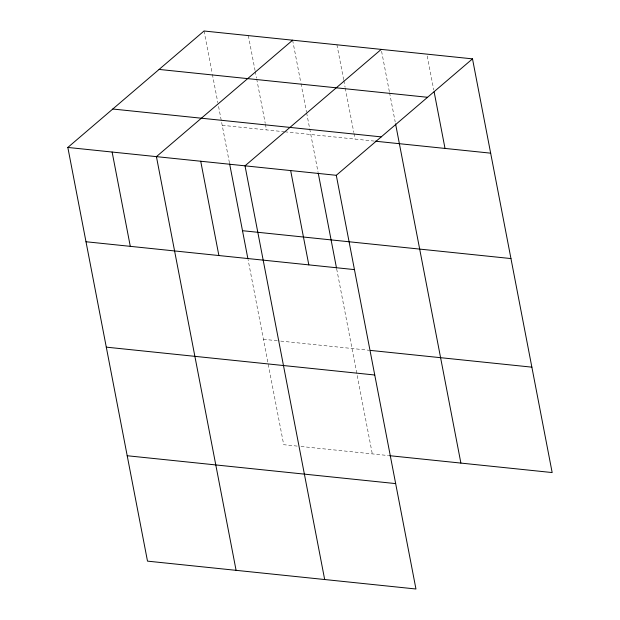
<?xml version="1.0" encoding="UTF-8"?>
<svg xmlns="http://www.w3.org/2000/svg" width="620" height="620" viewBox="0 0 620 620"><rect width="100%" height="100%" fill="white"/><g stroke="black" fill="none" stroke-linecap="round" stroke-linejoin="round"><path stroke-width="0.46" stroke-dasharray="3.1 2.33" d="M222.208 125.302L283.836 131.703M284.797 131.804L374.348 141.096M263.415 339.295L279.783 341M280.744 341.093L369.334 350.292M297.189 446.098L283.712 444.695L248.093 259.726M301.041 446.493L388.67 455.591M427.226 56.009L433.76 89.962M381.587 51.274L389.399 91.822M389.577 92.767L395.211 122M336.931 44.795L343.651 79.685M343.829 80.631L345.1 87.226M345.286 88.172L353.819 132.494M353.997 133.44L355.09 139.097M292.632 40.191L300.808 82.631M300.987 83.576L306.435 111.864M306.621 112.809L309.527 127.898M309.706 128.844L318.045 172.143M336.683 268.917L372.302 453.894M248.341 35.596L255.06 70.486M255.238 71.432L256.51 78.035M256.696 78.98L265.228 123.302M265.406 124.24L266.499 129.906M204.042 31L212.218 73.439M212.397 74.377L217.845 102.672M218.573 106.446L229.454 162.944"/><path stroke-width="0.93" d="M472.502 58.861L336.288 175.305L415.958 589L147.498 561.139L67.836 147.444L204.042 31L472.502 58.861L552.164 472.556L389.631 455.692M292.632 40.191L156.426 156.635L236.088 570.33M381.222 49.391L245.016 165.827L324.678 579.529M159.1 69.424L427.552 97.286M112.786 109.019L381.238 136.881M375.309 141.197L490.66 153.163M67.836 147.444L336.288 175.305M242.505 230.702L510.957 258.563M85.994 241.746L354.446 269.607M370.303 350.393L531.867 367.156M106.291 347.146L374.744 375.007M127.208 455.739L395.661 483.6M434.124 91.845L445.021 148.428M395.568 123.892L460.893 463.086M318.223 173.081L336.497 267.979M290.656 170.57L308.814 264.872M229.633 163.889L247.907 258.788M200.717 161.231L218.883 255.541M112.127 152.04L130.293 246.342"/></g></svg>
